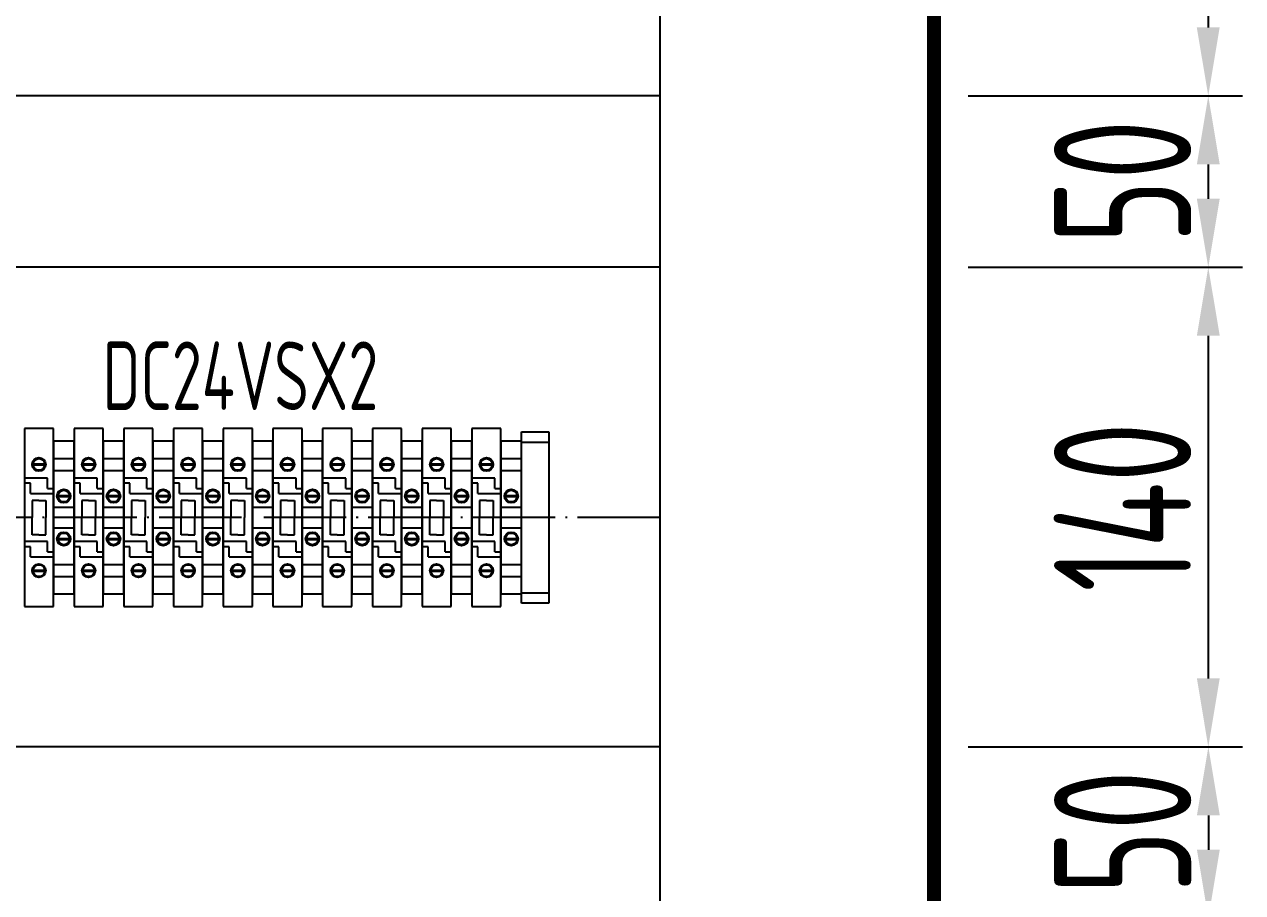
# Model space of a CAD drawing. Header units: millimetres. Extents: x 30557 to 235556, y -116603 to -73383.
# Drawn here: x 91180.2 to 91535.5, y -74559.7 to -74306.3 of the extents above; entities that cross this region are included whole.
import ezdxf

# ---------------------------------------------------------------- set-up
doc = ezdxf.new("R2010")
doc.units = ezdxf.units.MM
doc.linetypes.add('ZWCAD_ISO04W100', pattern=[30.5, 24, -3, 0.5, -3])
doc.layers.add('1', color=3, linetype='Continuous')
doc.layers.add('_Drawing', color=7, linetype='Continuous', lineweight=25)
doc.styles.add('supcon', font='sceie.shx', dxfattribs={"width": 0.75, "height": 40, "bigfont": 'sceic.shx'})
doc.dimstyles.new('supcon', dxfattribs={"dimtxt": 20, "dimasz": 20, "dimexe": 10, "dimexo": 10, "dimgap": 5, "dimtad": 1, "dimtoh": 1, "dimdec": 0, "dimzin": 0, "dimdsep": 46, "dimtxsty": 'supcon', "dimcen": 0.09, "dimclrd": 2, "dimclre": 2, "dimclrt": 2, "dimadec": 0, "dimazin": 0, "dimtfac": 1, "dimtdec": 0, "dimtofl": 0, "dimtmove": 0, "dimatfit": 3, "dimfxl": 1, "dimtolj": 1, "dimtzin": 0, "dimarcsym": 0})

# ---------------------------------------------------------------- blocks, each defined once
blk = doc.blocks.new('*D151')
at = {"color": 2, "linetype": 'Continuous', "lineweight": -2}
for p, q in [((91455.48, -74147.21), (91535.48, -74147.21)), ((91525.48, -74167.21), (91525.48, -74307.21)), ((91455.48, -74327.21), (91535.48, -74327.21))]:
    blk.add_line(p, q, dxfattribs=at)
at = {"color": 2}
for points in [[(91528.81, -74167.21), (91522.14, -74167.21), (91525.48, -74147.21)], [(91522.14, -74307.21), (91528.81, -74307.21), (91525.48, -74327.21)]]:
    blk.add_solid(points, dxfattribs=at)
at = {"layer": 'DEFPOINTS', "color": 0}
for p in [(91445.48, -74147.21), (91445.48, -74327.21), (91525.48, -74327.21)]:
    blk.add_point(p, dxfattribs=at)
at = {"color": 2, "insert": (91500.48, -74237.21), "char_height": 40, "attachment_point": 5, "rotation": 90, "style": 'supcon'}
blk.add_mtext('\\A1;180', dxfattribs=at)
blk = doc.blocks.new('*D152')
at = {"color": 2, "linetype": 'Continuous', "lineweight": -2}
for p, q in [((91455.49, -74327.21), (91535.49, -74327.21)), ((91525.49, -74347.21), (91525.49, -74357.21)), ((91455.49, -74377.21), (91535.49, -74377.21))]:
    blk.add_line(p, q, dxfattribs=at)
at = {"color": 2}
for points in [[(91528.83, -74347.21), (91522.16, -74347.21), (91525.49, -74327.21)], [(91522.16, -74357.21), (91528.83, -74357.21), (91525.49, -74377.21)]]:
    blk.add_solid(points, dxfattribs=at)
at = {"layer": 'DEFPOINTS', "color": 0}
for p in [(91445.49, -74327.21), (91445.49, -74377.21), (91525.49, -74377.21)]:
    blk.add_point(p, dxfattribs=at)
at = {"color": 2, "insert": (91500.49, -74352.21), "char_height": 40, "attachment_point": 5, "rotation": 90, "style": 'supcon'}
blk.add_mtext('\\A1;50', dxfattribs=at)
blk = doc.blocks.new('*D154')
at = {"color": 2, "linetype": 'Continuous', "lineweight": -2}
for p, q in [((91455.49, -74377.21), (91535.49, -74377.21)), ((91525.49, -74397.21), (91525.49, -74497.15)), ((91455.49, -74517.15), (91535.49, -74517.15))]:
    blk.add_line(p, q, dxfattribs=at)
at = {"color": 2}
for points in [[(91528.83, -74397.21), (91522.16, -74397.21), (91525.49, -74377.21)], [(91522.16, -74497.15), (91528.83, -74497.15), (91525.49, -74517.15)]]:
    blk.add_solid(points, dxfattribs=at)
at = {"layer": 'DEFPOINTS', "color": 0}
for p in [(91445.49, -74377.21), (91445.49, -74517.15), (91525.49, -74517.15)]:
    blk.add_point(p, dxfattribs=at)
at = {"color": 2, "insert": (91500.49, -74447.18), "char_height": 40, "attachment_point": 5, "rotation": 90, "style": 'supcon'}
blk.add_mtext('\\A1;140', dxfattribs=at)
blk = doc.blocks.new('SAKDU2.5')
at = {"color": 253}
for p, q in [((516132.13, 339835.66), (516138.13, 339835.66)), ((516132.13, 339832.16), (516138.13, 339832.16)), ((516133.43, 339824.81), (516136.82, 339824.81)), ((516133.43, 339824.51), (516136.82, 339824.51)), ((516132.13, 339821.41), (516138.13, 339821.41)), ((516132.13, 339815.41), (516138.13, 339815.41)), ((516133.43, 339812.31), (516136.82, 339812.31)), ((516133.43, 339812.01), (516136.82, 339812.01)), ((516132.13, 339804.66), (516138.13, 339804.66)), ((516132.13, 339801.16), (516138.13, 339801.16))]:
    blk.add_line(p, q, dxfattribs=at)
at = {"color": 253, "lineweight": -3}
blk.add_lwpolyline([(516132.13, 339796.16), (516138.13, 339796.16), (516138.13, 339840.66), (516132.13, 339840.66)], close=True, dxfattribs=at)
at = {"color": 253}
for centre, radius in [((516135.13, 339824.66), 2), ((516135.13, 339824.66), 1.7), ((516135.13, 339812.16), 2), ((516135.13, 339812.16), 1.7)]:
    blk.add_circle(centre, radius, dxfattribs=at)
blk = doc.blocks.new('SAKSI 4')
at = {"color": 253}
for p, q in [((516105.17, 339844.41), (516105.17, 339792.41)), ((516113.67, 339844.41), (516105.17, 339844.41)), ((516113.67, 339792.41), (516113.67, 339844.41)), ((516107.73, 339834.06), (516111.11, 339834.06)), ((516107.73, 339833.76), (516111.11, 339833.76)), ((516111.92, 339829.91), (516105.17, 339829.91)), ((516111.92, 339826.91), (516111.92, 339829.91)), ((516106.92, 339828.41), (516105.17, 339828.41)), ((516106.92, 339825.41), (516106.92, 339828.41)), ((516111.92, 339826.91), (516113.67, 339826.91)), ((516106.92, 339825.41), (516113.67, 339825.41)), ((516109.42, 339823.41), (516107.42, 339823.41)), ((516107.42, 339823.41), (516107.42, 339818.41)), ((516109.42, 339823.41), (516111.42, 339823.41)), ((516111.42, 339823.41), (516111.42, 339818.41)), ((516107.42, 339813.41), (516107.42, 339818.41)), ((516111.42, 339813.41), (516111.42, 339818.41)), ((516109.42, 339813.41), (516107.42, 339813.41)), ((516109.42, 339813.41), (516111.42, 339813.41)), ((516111.92, 339811.41), (516105.17, 339811.41)), ((516106.92, 339809.91), (516105.17, 339809.91)), ((516106.92, 339806.91), (516106.92, 339809.91)), ((516111.92, 339808.41), (516111.92, 339811.41)), ((516111.92, 339808.41), (516113.67, 339808.41)), ((516106.92, 339806.91), (516113.67, 339806.91)), ((516107.73, 339803.06), (516111.11, 339803.06)), ((516107.73, 339802.76), (516111.11, 339802.76)), ((516105.17, 339792.41), (516113.67, 339792.41))]:
    blk.add_line(p, q, dxfattribs=at)
for centre, radius in [((516109.42, 339833.91), 2), ((516109.42, 339833.91), 1.7), ((516109.42, 339802.91), 2), ((516109.42, 339802.91), 1.7)]:
    blk.add_circle(centre, radius, dxfattribs=at)
blk = doc.blocks.new('*D155')
at = {"color": 2, "linetype": 'Continuous', "lineweight": -2}
for p, q in [((91455.51, -74517.15), (91535.51, -74517.15)), ((91525.51, -74537.15), (91525.51, -74547.15)), ((91455.51, -74567.15), (91535.51, -74567.15))]:
    blk.add_line(p, q, dxfattribs=at)
at = {"color": 2}
for points in [[(91528.84, -74537.15), (91522.18, -74537.15), (91525.51, -74517.15)], [(91522.18, -74547.15), (91528.84, -74547.15), (91525.51, -74567.15)]]:
    blk.add_solid(points, dxfattribs=at)
at = {"layer": 'DEFPOINTS', "color": 0}
for p in [(91445.51, -74517.15), (91445.51, -74567.15), (91525.51, -74567.15)]:
    blk.add_point(p, dxfattribs=at)
at = {"color": 2, "insert": (91500.51, -74542.02), "char_height": 40, "attachment_point": 5, "rotation": 90, "style": 'supcon'}
blk.add_mtext('\\A1;50', dxfattribs=at)
blk = doc.blocks.new('固定块')
for p, q in [((516096.27, 339845.14), (516104.27, 339845.14)), ((516096.27, 339795.14), (516096.27, 339845.14)), ((516104.27, 339845.14), (516104.27, 339795.14)), ((516096.27, 339842.14), (516104.27, 339842.14)), ((516096.27, 339798.14), (516104.27, 339798.14)), ((516104.27, 339795.14), (516096.27, 339795.14))]:
    blk.add_line(p, q)

msp = doc.modelspace()

# ---------------------------------------------------------------- linework, layer by layer
at = {"lineweight": -3}
for p, q in [((91365.49, -74327.15), (90825.5, -74327.15)), ((91365.49, -74377.15), (90825.5, -74377.15)), ((91365.49, -74517.15), (90825.5, -74517.15))]:
    msp.add_line(p, q, dxfattribs=at)
at = {"color": 4, "linetype": 'ZWCAD_ISO04W100', "lineweight": -3}
msp.add_line((91365.49, -74450.23), (90825.5, -74450.23), dxfattribs=at)
at = {"layer": '_Drawing', "lineweight": -3}
msp.add_line((91365.49, -74147.16), (91365.48, -75427.2), dxfattribs=at)
at = {"layer": '_Drawing', "color": 1, "const_width": 4}
msp.add_lwpolyline([(90745.48, -73767.16), (91445.49, -73767.16), (91445.48, -75667.21), (90745.48, -75667.16)], close=True, dxfattribs=at)

# ---------------------------------------------------------------- block references
for name, p in [('SAKSI 4', (-424924.99, -414268.64)), ('SAKSI 4', (-424910.49, -414268.64)), ('SAKSI 4', (-424895.99, -414268.64)), ('SAKSI 4', (-424881.49, -414268.64)), ('SAKSI 4', (-424866.99, -414268.64)), ('SAKSI 4', (-424852.49, -414268.64)), ('SAKSI 4', (-424837.99, -414268.64)), ('SAKSI 4', (-424823.49, -414268.64)), ('SAKSI 4', (-424808.99, -414268.64)), ('SAKSI 4', (-424794.49, -414268.64)), ('固定块', (-424771.09, -414270.37)), ('SAKDU2.5', (-424943.45, -414268.64)), ('SAKDU2.5', (-424928.95, -414268.64)), ('SAKDU2.5', (-424914.45, -414268.64)), ('SAKDU2.5', (-424899.95, -414268.64)), ('SAKDU2.5', (-424885.45, -414268.64)), ('SAKDU2.5', (-424870.95, -414268.64)), ('SAKDU2.5', (-424856.45, -414268.64)), ('SAKDU2.5', (-424841.95, -414268.64)), ('SAKDU2.5', (-424827.45, -414268.64)), ('SAKDU2.5', (-424812.95, -414268.64))]:
    msp.add_blockref(name, p)

# ---------------------------------------------------------------- texts
at = {"layer": '1', "color": 3, "style": 'supcon', "width": 0.75}
msp.add_text('DC24VSX2', height=20, dxfattribs=at).set_placement((91203.02, -74418.86))

# ---------------------------------------------------------------- dimensions: what is measured, and where the dimension line sits
at = {"linetype": 'Continuous'}
for base, p1, p2, picture, middle in [((91525.48, -74327.21), (91445.48, -74147.21), (91445.48, -74327.21), '*D151', (91500.48, -74237.21)), ((91525.49, -74517.15), (91445.49, -74377.21), (91445.49, -74517.15), '*D154', (91500.49, -74447.18))]:
    dim = msp.add_linear_dim(base=base, p1=p1, p2=p2, angle=90, dimstyle='supcon', dxfattribs=at)
    dim.commit()
    dim.dimension.update_dxf_attribs({"geometry": picture, "text_midpoint": middle})
for base, p1, p2, picture, middle in [((91525.49, -74377.21), (91445.49, -74327.21), (91445.49, -74377.21), '*D152', (91525.49, -74352.21)), ((91525.51, -74567.15), (91445.51, -74517.15), (91445.51, -74567.15), '*D155', (91525.51, -74542.02))]:
    dim = msp.add_linear_dim(base=base, p1=p1, p2=p2, angle=90, dimstyle='supcon', dxfattribs=at)
    dim.commit()
    dim.dimension.update_dxf_attribs({"geometry": picture, "text_midpoint": middle, "dimtype": 160})

doc.saveas('drawing.dxf')
